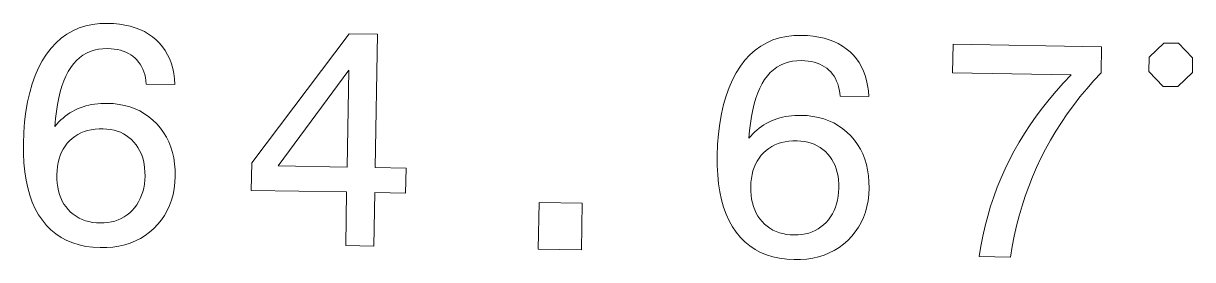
# Model space of a CAD drawing. Extents: x 0 to 594, y 0 to 521.
# Drawn here: x 533.47 to 549.63, y 367.46 to 370.73 of the extents above; entities that cross this region are included whole.
import ezdxf

# ---------------------------------------------------------------- set-up
doc = ezdxf.new("R2010")
doc.units = 0

msp = doc.modelspace()

# ---------------------------------------------------------------- linework, layer by layer
at = {"color": 7, "lineweight": 13}
for points in [[(535.565, 369.885), (535.169, 369.892), (535.164, 369.938), (535.156, 369.981), (535.147, 370.023), (535.134, 370.062), (535.12, 370.099), (535.103, 370.134), (535.084, 370.167), (535.063, 370.197), (535.039, 370.226), (535.013, 370.252), (534.984, 370.276), (534.953, 370.297), (534.921, 370.316), (534.886, 370.333), (534.849, 370.347), (534.81, 370.359), (534.769, 370.368), (534.726, 370.375), (534.681, 370.38), (534.633, 370.382), (534.569, 370.38), (534.508, 370.373), (534.449, 370.361), (534.394, 370.343), (534.342, 370.319), (534.292, 370.291), (534.246, 370.256), (534.202, 370.217), (534.162, 370.171), (534.125, 370.121), (534.09, 370.065), (534.058, 370.003), (534.03, 369.935), (534.003, 369.862), (533.98, 369.784), (533.96, 369.7), (533.942, 369.61), (533.927, 369.514), (533.915, 369.413), (533.906, 369.306), (533.932, 369.338), (533.96, 369.367), (533.989, 369.395), (534.018, 369.422), (534.049, 369.447), (534.081, 369.47), (534.114, 369.492), (534.148, 369.512), (534.183, 369.531), (534.219, 369.548), (534.256, 369.563), (534.294, 369.577), (534.333, 369.589), (534.373, 369.599), (534.413, 369.608), (534.455, 369.615), (534.497, 369.62), (534.54, 369.623), (534.584, 369.625), (534.628, 369.625), (534.712, 369.621), (534.792, 369.611), (534.869, 369.596), (534.943, 369.576), (535.013, 369.55), (535.08, 369.519), (535.144, 369.482), (535.204, 369.44), (535.261, 369.393), (535.315, 369.34), (535.365, 369.283), (535.409, 369.222), (535.447, 369.158), (535.481, 369.091), (535.509, 369.02), (535.531, 368.946), (535.549, 368.869), (535.561, 368.788), (535.567, 368.703), (535.568, 368.616), (535.564, 368.528), (535.554, 368.444), (535.539, 368.363), (535.518, 368.286), (535.491, 368.212), (535.459, 368.141), (535.421, 368.074), (535.378, 368.011), (535.329, 367.951), (535.274, 367.894), (535.215, 367.842), (535.153, 367.796), (535.087, 367.755), (535.018, 367.72), (534.946, 367.69), (534.87, 367.667), (534.791, 367.648), (534.708, 367.636), (534.622, 367.629), (534.533, 367.628), (534.43, 367.633), (534.332, 367.646), (534.239, 367.666), (534.152, 367.693), (534.069, 367.727), (533.991, 367.768), (533.919, 367.817), (533.851, 367.873), (533.789, 367.936), (533.732, 368.006), (533.68, 368.083), (533.634, 368.167), (533.593, 368.257), (533.558, 368.353), (533.529, 368.455), (533.506, 368.564), (533.488, 368.679), (533.476, 368.801), (533.47, 368.929), (533.47, 369.063), (533.475, 369.22), (533.487, 369.37), (533.504, 369.513), (533.527, 369.648), (533.557, 369.776), (533.591, 369.897), (533.632, 370.01), (533.679, 370.115), (533.731, 370.214), (533.789, 370.305), (533.853, 370.388), (533.921, 370.462), (533.994, 370.527), (534.071, 370.583), (534.153, 370.63), (534.24, 370.668), (534.331, 370.697), (534.427, 370.718), (534.528, 370.729), (534.633, 370.732), (534.717, 370.728), (534.797, 370.72), (534.873, 370.708), (534.946, 370.692), (535.015, 370.671), (535.08, 370.646), (535.142, 370.617), (535.2, 370.583), (535.254, 370.545), (535.305, 370.503), (535.351, 370.457), (535.393, 370.408), (535.431, 370.354), (535.463, 370.298), (535.492, 370.238), (535.515, 370.174), (535.535, 370.107), (535.549, 370.037), (535.559, 369.963)], [(537.926, 367.656), (537.939, 368.398), (536.621, 368.42), (536.628, 368.8), (537.972, 370.588), (538.364, 370.581), (538.333, 368.737), (538.76, 368.729), (538.754, 368.383), (538.327, 368.391), (538.314, 367.649)], [(545.158, 369.719), (544.762, 369.726), (544.757, 369.772), (544.749, 369.815), (544.74, 369.857), (544.728, 369.896), (544.713, 369.933), (544.696, 369.968), (544.677, 370.001), (544.656, 370.031), (544.632, 370.06), (544.606, 370.086), (544.577, 370.11), (544.547, 370.132), (544.514, 370.151), (544.479, 370.167), (544.442, 370.181), (544.403, 370.193), (544.362, 370.203), (544.319, 370.209), (544.274, 370.214), (544.226, 370.216), (544.162, 370.214), (544.101, 370.207), (544.042, 370.195), (543.987, 370.177), (543.935, 370.154), (543.885, 370.125), (543.839, 370.09), (543.796, 370.051), (543.755, 370.006), (543.718, 369.955), (543.683, 369.899), (543.651, 369.837), (543.623, 369.77), (543.597, 369.697), (543.573, 369.618), (543.553, 369.534), (543.535, 369.444), (543.52, 369.348), (543.508, 369.247), (543.499, 369.141), (543.526, 369.172), (543.553, 369.201), (543.582, 369.23), (543.611, 369.256), (543.642, 369.281), (543.674, 369.304), (543.707, 369.326), (543.741, 369.346), (543.776, 369.365), (543.812, 369.382), (543.849, 369.397), (543.887, 369.411), (543.926, 369.423), (543.966, 369.433), (544.006, 369.442), (544.048, 369.449), (544.09, 369.454), (544.133, 369.457), (544.177, 369.459), (544.221, 369.459), (544.305, 369.455), (544.385, 369.445), (544.462, 369.43), (544.536, 369.41), (544.606, 369.384), (544.673, 369.353), (544.737, 369.316), (544.797, 369.274), (544.854, 369.227), (544.908, 369.174), (544.958, 369.117), (545.002, 369.056), (545.041, 368.992), (545.074, 368.925), (545.102, 368.854), (545.125, 368.78), (545.142, 368.703), (545.154, 368.622), (545.16, 368.537), (545.161, 368.45), (545.157, 368.362), (545.147, 368.278), (545.132, 368.197), (545.111, 368.12), (545.084, 368.046), (545.052, 367.976), (545.014, 367.909), (544.971, 367.845), (544.922, 367.785), (544.867, 367.728), (544.808, 367.676), (544.746, 367.63), (544.68, 367.589), (544.611, 367.554), (544.539, 367.525), (544.463, 367.501), (544.384, 367.483), (544.301, 367.47), (544.215, 367.463), (544.126, 367.462), (544.023, 367.467), (543.925, 367.48), (543.832, 367.5), (543.745, 367.527), (543.662, 367.561), (543.585, 367.603), (543.512, 367.651), (543.445, 367.707), (543.382, 367.77), (543.325, 367.84), (543.273, 367.918), (543.227, 368.001), (543.186, 368.091), (543.151, 368.187), (543.122, 368.289), (543.099, 368.398), (543.081, 368.513), (543.069, 368.635), (543.063, 368.763), (543.063, 368.897), (543.068, 369.055), (543.08, 369.205), (543.097, 369.347), (543.12, 369.482), (543.15, 369.61), (543.184, 369.731), (543.225, 369.844), (543.272, 369.95), (543.324, 370.048), (543.383, 370.139), (543.446, 370.222), (543.514, 370.296), (543.587, 370.361), (543.664, 370.417), (543.746, 370.464), (543.833, 370.502), (543.924, 370.531), (544.02, 370.552), (544.121, 370.563), (544.226, 370.566), (544.31, 370.562), (544.39, 370.554), (544.466, 370.542), (544.539, 370.526), (544.608, 370.505), (544.673, 370.48), (544.735, 370.451), (544.793, 370.417), (544.847, 370.379), (544.898, 370.337), (544.944, 370.291), (544.986, 370.242), (545.024, 370.189), (545.056, 370.132), (545.085, 370.072), (545.109, 370.008), (545.128, 369.941), (545.142, 369.871), (545.152, 369.797)], [(546.682, 367.504), (546.706, 367.647), (546.734, 367.788), (546.766, 367.928), (546.802, 368.065), (546.842, 368.2), (546.886, 368.332), (546.934, 368.463), (546.986, 368.592), (547.043, 368.719), (547.103, 368.843), (547.167, 368.966), (547.236, 369.088), (547.31, 369.209), (547.388, 369.328), (547.471, 369.446), (547.559, 369.564), (547.651, 369.68), (547.748, 369.794), (547.849, 369.908), (547.955, 370.021), (546.315, 370.049), (546.322, 370.443), (548.377, 370.408), (548.371, 370.049), (548.268, 369.939), (548.17, 369.827), (548.077, 369.713), (547.987, 369.597), (547.901, 369.48), (547.82, 369.361), (547.743, 369.24), (547.67, 369.117), (547.601, 368.992), (547.536, 368.866), (547.476, 368.738), (547.42, 368.608), (547.368, 368.476), (547.32, 368.342), (547.276, 368.206), (547.236, 368.068), (547.2, 367.928), (547.169, 367.786), (547.142, 367.642), (547.118, 367.497)], [(549.228, 369.86), (549.428, 369.857), (549.631, 370.053), (549.635, 370.253), (549.438, 370.457), (549.238, 370.46), (549.035, 370.264), (549.031, 370.064)], [(536.99, 368.76), (537.945, 368.743), (537.968, 370.086)], [(535.151, 368.619), (535.15, 368.676), (535.146, 368.731), (535.139, 368.784), (535.129, 368.835), (535.115, 368.883), (535.098, 368.929), (535.077, 368.972), (535.054, 369.014), (535.027, 369.053), (534.997, 369.089), (534.964, 369.123), (534.929, 369.154), (534.892, 369.18), (534.852, 369.204), (534.811, 369.224), (534.768, 369.24), (534.723, 369.253), (534.675, 369.263), (534.625, 369.269), (534.574, 369.272), (534.516, 369.271), (534.461, 369.267), (534.408, 369.259), (534.358, 369.248), (534.31, 369.233), (534.265, 369.215), (534.222, 369.193), (534.181, 369.168), (534.143, 369.139), (534.108, 369.107), (534.076, 369.072), (534.047, 369.034), (534.021, 368.993), (533.998, 368.95), (533.979, 368.904), (533.963, 368.856), (533.95, 368.805), (533.941, 368.751), (533.935, 368.694), (533.932, 368.635), (533.933, 368.576), (533.937, 368.52), (533.944, 368.466), (533.955, 368.414), (533.969, 368.364), (533.986, 368.318), (534.007, 368.273), (534.031, 368.231), (534.059, 368.191), (534.09, 368.154), (534.123, 368.12), (534.159, 368.089), (534.198, 368.062), (534.239, 368.038), (534.282, 368.018), (534.328, 368.001), (534.376, 367.988), (534.426, 367.978), (534.479, 367.972), (534.534, 367.969), (534.587, 367.97), (534.638, 367.975), (534.687, 367.983), (534.734, 367.995), (534.779, 368.011), (534.823, 368.03), (534.864, 368.053), (534.903, 368.08), (534.94, 368.11), (534.975, 368.144), (535.007, 368.181), (535.037, 368.22), (535.062, 368.262), (535.085, 368.306), (535.104, 368.352), (535.12, 368.401), (535.133, 368.452), (535.142, 368.505), (535.148, 368.561)], [(544.744, 368.453), (544.743, 368.51), (544.739, 368.565), (544.732, 368.618), (544.722, 368.669), (544.708, 368.717), (544.691, 368.763), (544.67, 368.806), (544.647, 368.848), (544.62, 368.887), (544.59, 368.923), (544.557, 368.957), (544.522, 368.988), (544.485, 369.015), (544.446, 369.038), (544.404, 369.058), (544.361, 369.074), (544.316, 369.087), (544.268, 369.097), (544.219, 369.103), (544.167, 369.106), (544.109, 369.105), (544.054, 369.101), (544.001, 369.093), (543.951, 369.082), (543.903, 369.067), (543.858, 369.049), (543.815, 369.027), (543.774, 369.002), (543.737, 368.973), (543.701, 368.941), (543.669, 368.906), (543.64, 368.868), (543.614, 368.827), (543.591, 368.784), (543.572, 368.738), (543.556, 368.69), (543.543, 368.639), (543.534, 368.585), (543.528, 368.529), (543.525, 368.47), (543.526, 368.411), (543.53, 368.354), (543.537, 368.3), (543.548, 368.248), (543.562, 368.199), (543.58, 368.152), (543.6, 368.107), (543.624, 368.065), (543.652, 368.025), (543.683, 367.988), (543.716, 367.954), (543.752, 367.923), (543.791, 367.896), (543.832, 367.872), (543.875, 367.852), (543.921, 367.835), (543.969, 367.822), (544.019, 367.812), (544.072, 367.806), (544.128, 367.803), (544.18, 367.804), (544.232, 367.809), (544.281, 367.817), (544.328, 367.829), (544.373, 367.845), (544.416, 367.864), (544.457, 367.887), (544.496, 367.914), (544.533, 367.944), (544.568, 367.978), (544.601, 368.015), (544.63, 368.055), (544.656, 368.096), (544.678, 368.14), (544.697, 368.187), (544.713, 368.235), (544.726, 368.286), (544.735, 368.339), (544.741, 368.395)], [(540.588, 367.609), (540.599, 368.252), (541.196, 368.242), (541.185, 367.599)]]:
    msp.add_lwpolyline(points, close=True, dxfattribs=at)

doc.saveas('drawing.dxf')
